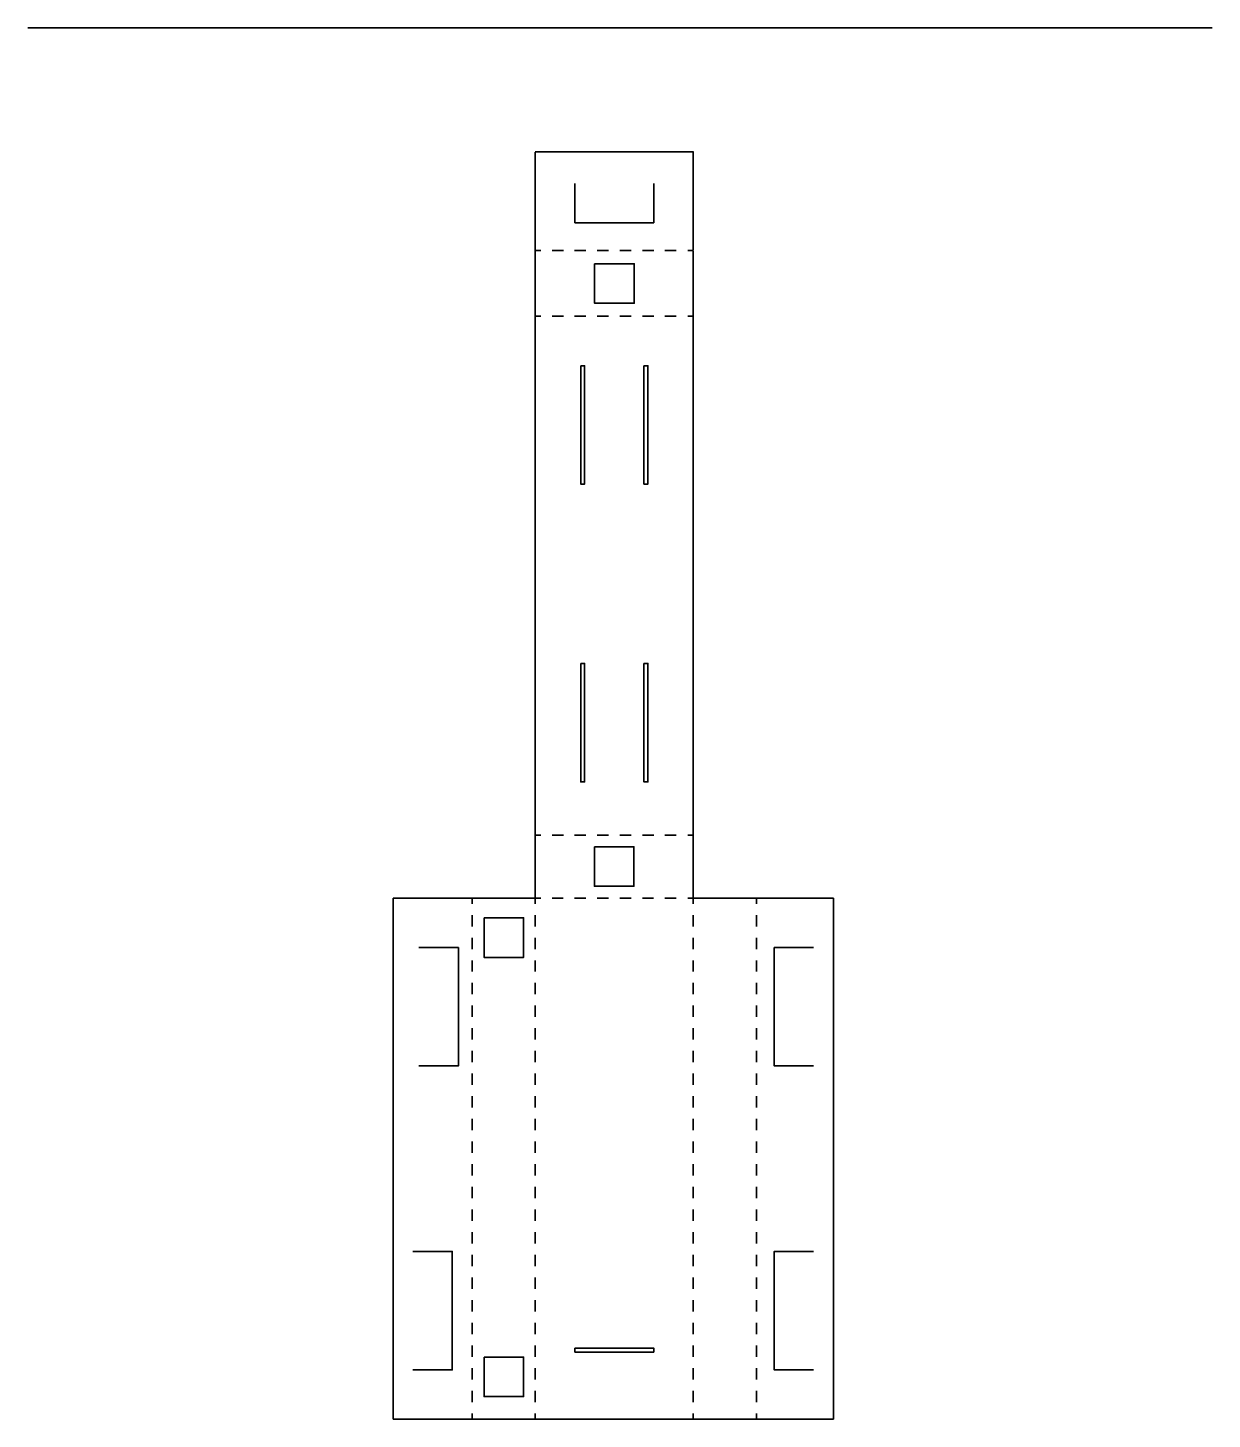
# Model space of a CAD drawing. Extents: x 327 to 752, y 184 to 683.
import ezdxf

# ---------------------------------------------------------------- set-up
doc = ezdxf.new("R2010")
doc.units = 0
doc.header["$MEASUREMENT"] = 0
for name, pattern in [('AI-Linetype-0', [8.1066, 4.0533, -4.0533]), ('AI-Linetype-1', [8.1066, 4.0533, -4.0533]), ('AI-Linetype-2', [8.1066, 4.0533, -4.0533]), ('AI-Linetype-3', [8.1372, 4.0686, -4.0686]), ('AI-Linetype-4', [8.1372, 4.0686, -4.0686]), ('AI-Linetype-5', [8.1066, 4.0533, -4.0533]), ('AI-Linetype-6', [8.1372, 4.0686, -4.0686]), ('AI-Linetype-7', [8.1372, 4.0686, -4.0686])]:
    doc.linetypes.add(name, pattern=pattern)
doc.layers.add('Layer 1', color=7, linetype='Continuous', lineweight=0)

# ---------------------------------------------------------------- blocks, each defined once
blk = doc.blocks.new('Block_1')
at = {"layer": 'Layer 1', "color": 1, "lineweight": 35, "true_color": 0xff0000}
for p, q in [((511.1, 393.6), (509.1, 393.6)), ((565.8, 393.6), (563.8, 393.6))]:
    blk.add_line(p, q, dxfattribs=at)
at = {"layer": 'Layer 1', "color": 1, "linetype": 'AI-Linetype-0', "lineweight": 35, "true_color": 0xff0000}
blk.add_line((559.7, 393.6), (513.1, 393.6), dxfattribs=at)
blk = doc.blocks.new('Block_0')
at = {"layer": 'Layer 1'}
blk.add_blockref('Block_1', (0, 0), dxfattribs=at)
blk = doc.blocks.new('Block_3')
at = {"layer": 'Layer 1', "color": 1, "lineweight": 35, "true_color": 0xff0000}
for p, q in [((511.1, 579.9), (509.1, 579.9)), ((565.8, 579.9), (563.8, 579.9))]:
    blk.add_line(p, q, dxfattribs=at)
at = {"layer": 'Layer 1', "color": 1, "linetype": 'AI-Linetype-1', "lineweight": 35, "true_color": 0xff0000}
blk.add_line((559.7, 579.9), (513.1, 579.9), dxfattribs=at)
blk = doc.blocks.new('Block_2')
at = {"layer": 'Layer 1'}
blk.add_blockref('Block_3', (0, 0), dxfattribs=at)
blk = doc.blocks.new('Block_5')
at = {"layer": 'Layer 1', "color": 1, "lineweight": 35, "true_color": 0xff0000}
for p, q in [((509.1, 370.9), (511.1, 370.9)), ((563.8, 370.9), (565.8, 370.9))]:
    blk.add_line(p, q, dxfattribs=at)
at = {"layer": 'Layer 1', "color": 1, "linetype": 'AI-Linetype-2', "lineweight": 35, "true_color": 0xff0000}
blk.add_line((515.1, 370.9), (561.8, 370.9), dxfattribs=at)
blk = doc.blocks.new('Block_4')
at = {"layer": 'Layer 1'}
blk.add_blockref('Block_5', (0, 0), dxfattribs=at)
blk = doc.blocks.new('Block_7')
at = {"layer": 'Layer 1', "color": 1, "lineweight": 35, "true_color": 0xff0000}
for p, q in [((565.8, 370.9), (565.8, 368.9)), ((565.8, 185.9), (565.8, 183.9))]:
    blk.add_line(p, q, dxfattribs=at)
at = {"layer": 'Layer 1', "color": 1, "linetype": 'AI-Linetype-3', "lineweight": 35, "true_color": 0xff0000}
blk.add_line((565.8, 364.9), (565.8, 187.9), dxfattribs=at)
blk = doc.blocks.new('Block_6')
at = {"layer": 'Layer 1'}
blk.add_blockref('Block_7', (0, 0), dxfattribs=at)
blk = doc.blocks.new('Block_9')
at = {"layer": 'Layer 1', "color": 1, "lineweight": 35, "true_color": 0xff0000}
for p, q in [((509.1, 370.9), (509.1, 368.9)), ((509.1, 185.9), (509.1, 183.9))]:
    blk.add_line(p, q, dxfattribs=at)
at = {"layer": 'Layer 1', "color": 1, "linetype": 'AI-Linetype-4', "lineweight": 35, "true_color": 0xff0000}
blk.add_line((509.1, 364.9), (509.1, 187.9), dxfattribs=at)
blk = doc.blocks.new('Block_8')
at = {"layer": 'Layer 1'}
blk.add_blockref('Block_9', (0, 0), dxfattribs=at)
blk = doc.blocks.new('Block_11')
at = {"layer": 'Layer 1', "color": 1, "lineweight": 35, "true_color": 0xff0000}
for p, q in [((511.1, 603.5), (509.1, 603.5)), ((565.8, 603.5), (563.8, 603.5))]:
    blk.add_line(p, q, dxfattribs=at)
at = {"layer": 'Layer 1', "color": 1, "linetype": 'AI-Linetype-5', "lineweight": 35, "true_color": 0xff0000}
blk.add_line((559.7, 603.5), (513.1, 603.5), dxfattribs=at)
blk = doc.blocks.new('Block_10')
at = {"layer": 'Layer 1'}
blk.add_blockref('Block_11', (0, 0), dxfattribs=at)
blk = doc.blocks.new('Block_13')
at = {"layer": 'Layer 1', "color": 1, "lineweight": 35, "true_color": 0xff0000}
for p, q in [((588.5, 370.9), (588.5, 368.9)), ((588.5, 185.9), (588.5, 183.9))]:
    blk.add_line(p, q, dxfattribs=at)
at = {"layer": 'Layer 1', "color": 1, "linetype": 'AI-Linetype-6', "lineweight": 35, "true_color": 0xff0000}
blk.add_line((588.5, 364.9), (588.5, 187.9), dxfattribs=at)
blk = doc.blocks.new('Block_12')
at = {"layer": 'Layer 1'}
blk.add_blockref('Block_13', (0, 0), dxfattribs=at)
blk = doc.blocks.new('Block_15')
at = {"layer": 'Layer 1', "color": 1, "lineweight": 35, "true_color": 0xff0000}
for p, q in [((486.4, 370.9), (486.4, 368.9)), ((486.4, 185.9), (486.4, 183.9))]:
    blk.add_line(p, q, dxfattribs=at)
at = {"layer": 'Layer 1', "color": 1, "linetype": 'AI-Linetype-7', "lineweight": 35, "true_color": 0xff0000}
blk.add_line((486.4, 364.9), (486.4, 187.9), dxfattribs=at)
blk = doc.blocks.new('Block_14')
at = {"layer": 'Layer 1'}
blk.add_blockref('Block_15', (0, 0), dxfattribs=at)

msp = doc.modelspace()

# ---------------------------------------------------------------- linework, layer by layer
at = {"layer": 'Layer 1', "color": 1, "lineweight": 35, "true_color": 0xff0000}
for p, q in [((326.9, 683.4), (752.1, 683.4)), ((509.1, 638.9), (565.8, 638.9)), ((509.1, 603.4), (509.1, 638.8)), ((565.8, 603.6), (565.8, 639)), ((509.1, 580.7), (509.1, 603.4)), ((565.8, 580.6), (565.8, 603.3)), ((509.1, 393.6), (509.1, 580.7)), ((565.8, 393.6), (565.8, 580.7)), ((509.1, 393.6), (509.1, 370.9)), ((565.8, 393.6), (565.8, 370.9)), ((486.4, 370.9), (458.1, 370.9)), ((458.1, 370.9), (458.1, 183.9)), ((509.1, 370.9), (486.4, 370.9)), ((565.8, 370.9), (588.5, 370.9)), ((587.8, 370.9), (616.1, 370.9)), ((616.1, 370.9), (616.1, 183.9)), ((486.4, 183.9), (458.1, 183.9)), ((509.1, 183.9), (486.4, 183.9)), ((509.1, 183.9), (565.8, 183.9)), ((565.8, 183.9), (588.5, 183.9)), ((587.8, 183.9), (616.1, 183.9))]:
    msp.add_line(p, q, dxfattribs=at)
for points in [[(551.6, 627.5), (551.6, 613.4), (523.3, 613.4), (523.3, 627.5)], [(467.3, 310.7), (481.5, 310.7), (481.5, 353.2), (467.3, 353.2)], [(609, 310.7), (594.9, 310.7), (594.9, 353.2), (609, 353.2)], [(465.1, 201.6), (479.3, 201.6), (479.3, 244.1), (465.1, 244.1)], [(609, 201.6), (594.9, 201.6), (594.9, 244.1), (609, 244.1)]]:
    msp.add_lwpolyline(points, dxfattribs=at)
for points in [[(530.4, 598.7), (544.6, 598.7), (544.6, 584.5), (530.4, 584.5)], [(525.4, 562.1), (526.8, 562.1), (526.8, 519.6), (525.4, 519.6)], [(548.1, 562.1), (549.5, 562.1), (549.5, 519.6), (548.1, 519.6)], [(525.4, 455.2), (526.8, 455.2), (526.8, 412.7), (525.4, 412.7)], [(548.1, 455.2), (549.5, 455.2), (549.5, 412.7), (548.1, 412.7)], [(530.3, 389.4), (544.5, 389.4), (544.5, 375.2), (530.3, 375.2)], [(490.7, 363.89), (504.9, 363.89), (504.9, 349.69), (490.7, 349.69)], [(490.7, 206.19), (504.9, 206.19), (504.9, 191.99), (490.7, 191.99)], [(523.3, 209.4), (551.6, 209.4), (551.6, 208), (523.3, 208)]]:
    msp.add_lwpolyline(points, close=True, dxfattribs=at)

# ---------------------------------------------------------------- block references
at = {"layer": 'Layer 1'}
for name in ['Block_10', 'Block_2', 'Block_0', 'Block_14', 'Block_4', 'Block_8', 'Block_6', 'Block_12']:
    msp.add_blockref(name, (0, 0), dxfattribs=at)

doc.saveas('drawing.dxf')
